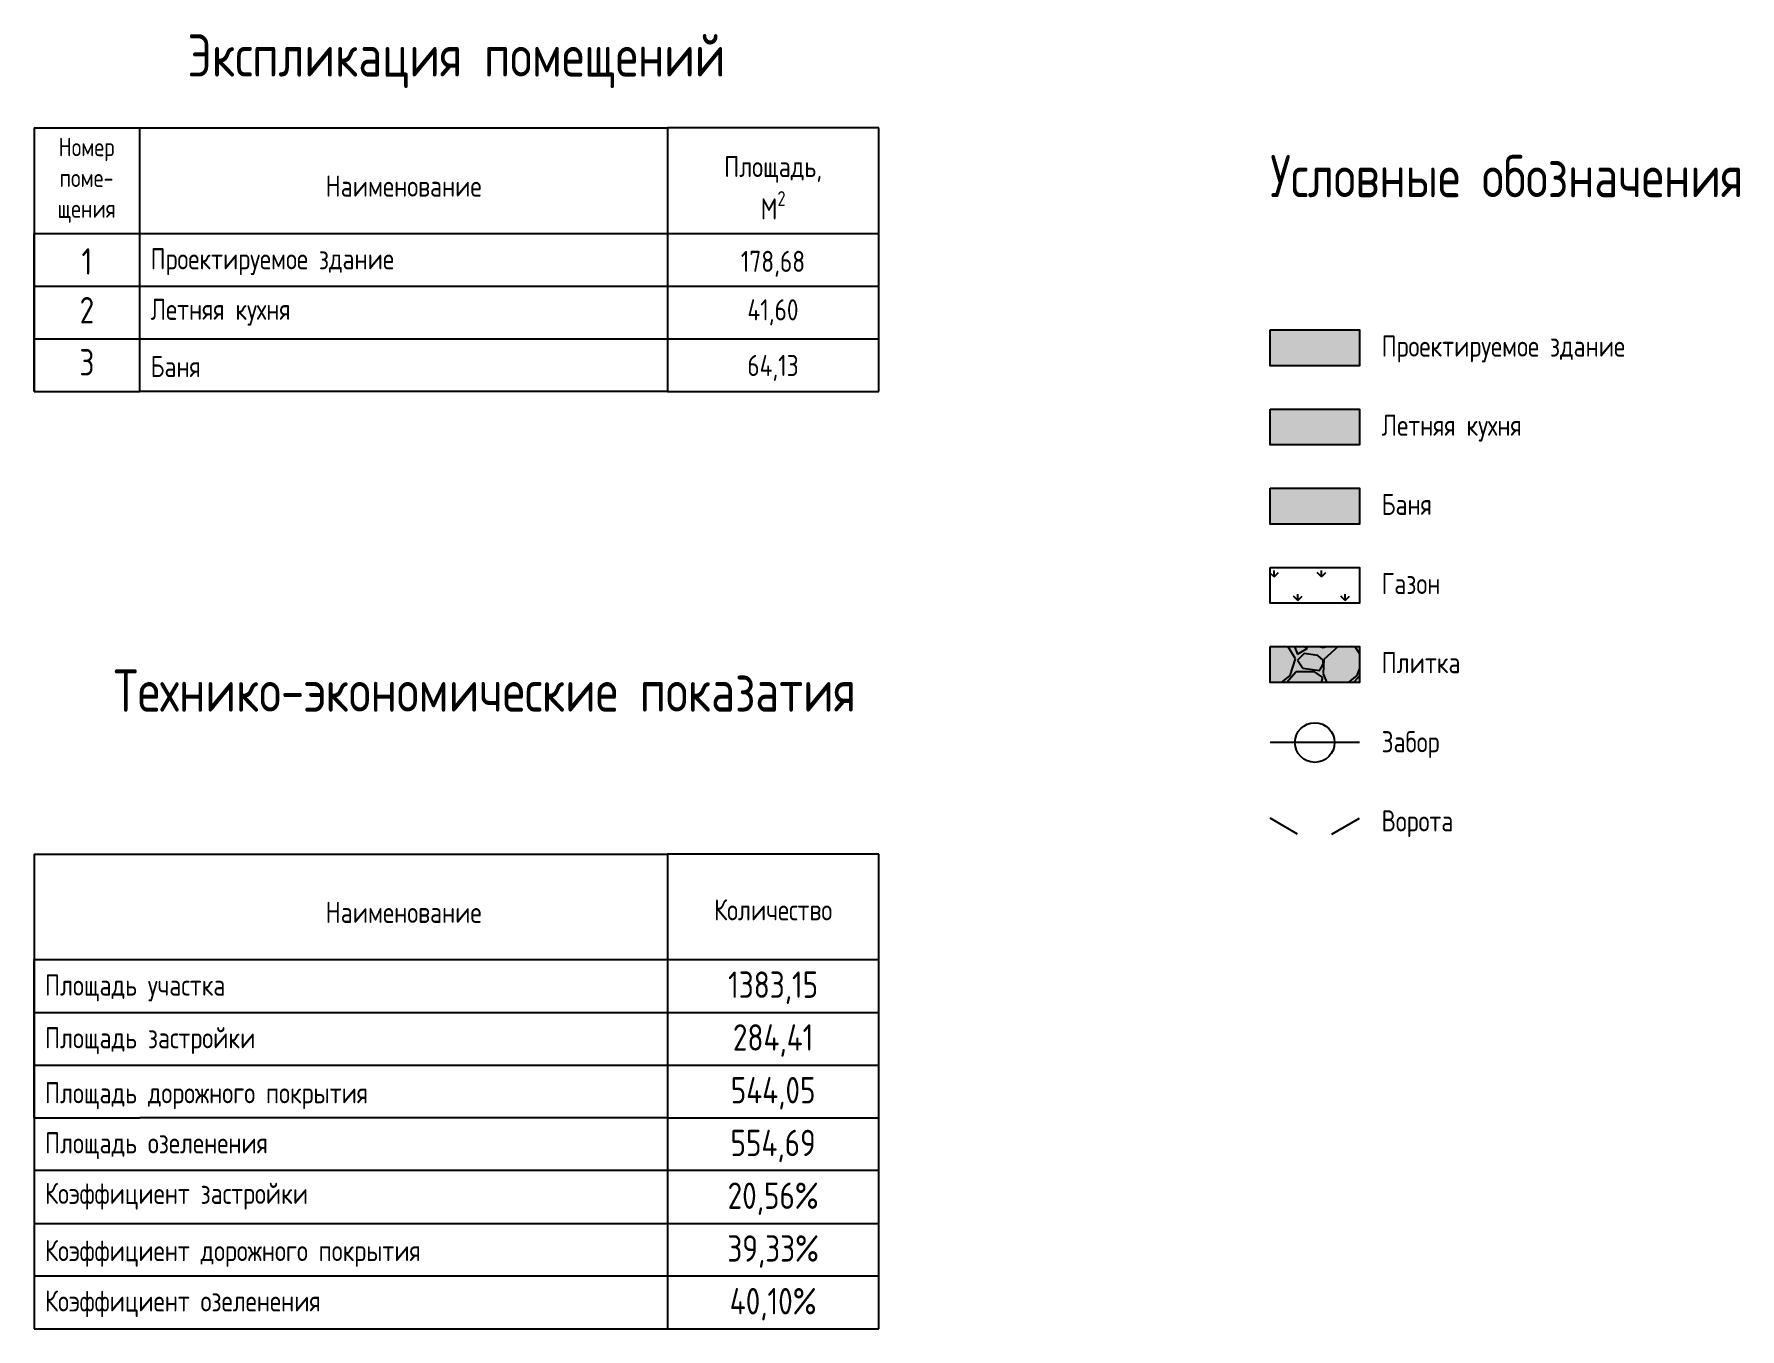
# Model space of a CAD drawing. Header units: millimetres. Extents: x 3384 to 79198, y 3671 to 43401.
# Drawn here: x 46884 to 79198, y 14056 to 38599 of the extents above; entities that cross this region are included whole.
import ezdxf

# ---------------------------------------------------------------- set-up
doc = ezdxf.new("R2010")
doc.units = ezdxf.units.MM
doc.layers.add('Забор', color=182, linetype='Continuous')
doc.layers.add('СПОЗУ', color=7, linetype='Continuous')
doc.styles.add('ГОСТ 2.304', font='CS_Gost2304.shx')

msp = doc.modelspace()

# ---------------------------------------------------------------- hatches: boundary and pattern name
at = {"layer": 'СПОЗУ', "ltscale": 100}
h = msp.add_hatch(color=1, dxfattribs=at)
h.dxf.hatch_style = 1
h.paths.add_polyline_path([(70301.2, 32990.1), (71989.3, 32990.1), (71989.3, 32310.5), (70301.2, 32310.5)])
h = msp.add_hatch(color=132, dxfattribs=at)
h.dxf.hatch_style = 1
h.paths.add_polyline_path([(70301.2, 30810.5), (70301.2, 31490.1), (71989.3, 31490.1), (71989.3, 30810.5)])
h = msp.add_hatch(color=30, dxfattribs=at)
h.dxf.hatch_style = 1
h.paths.add_polyline_path([(71989.3, 29310.5), (70301.2, 29310.5), (70301.2, 29990.1), (71989.3, 29990.1)])
h = msp.add_hatch(dxfattribs=at)
h.set_pattern_fill('GRASS', color=3, scale=25)
h.set_pattern_definition([(90, (-2365.84, -5815.46), (-449.0128, 449.0128), [119.0625, -778.963]), (45, (-2365.84, -5815.46), (-449.013, 449.013), [119.0625, -515.9375]), (135, (-2365.84, -5815.46), (-449.013, -449.013), [119.0625, -515.9375])])
h.paths.add_polyline_path([(70301.2, 27810.5), (70301.2, 28490.1), (71989.3, 28490.1), (71989.3, 27810.5)])
h = msp.add_hatch(color=252, dxfattribs=at)
h.dxf.hatch_style = 1
h.paths.add_polyline_path([(71989.3, 26990.1), (71989.3, 26310.5), (70301.2, 26310.5), (70301.2, 26990.1)])
h = msp.add_hatch(dxfattribs=at)
h.set_pattern_fill('GRAVEL', scale=50)
h.set_pattern_definition([(228.01279, (-1451.44, -4545.465), (-10160, -11430), [170.86, -16915.242]), (184.96974, (-1565.74, -4672.465), (15239.999994, 1270.000072), [293.202, -29027.024]), (132.51045, (-1857.84, -4697.865), (12700.000005, -13969.999995), [206.74, -20467.361]), (267.27369, (-2353.14, -5015.365), (1270.000003, 25400), [267.002, -26433.219]), (292.83365, (-2365.84, -5282.065), (-6350, 15240), [261.817, -25919.904]), (357.27369, (-2264.24, -5523.365), (-25400, 1270.000003), [267.002, -26433.219]), (37.69424, (-1997.543, -5536.065), (-16510, -12700), [353.097, -34956.558]), (72.25533, (-1718.143, -5320.165), (8890.000002, 27940), [333.36, -33002.628]), (121.429566, (-1616.54, -5002.665), (-10160, 16510), [267.906, -26522.773]), (175.23636, (-1756.24, -4774.06), (13970, -1270), [305.857, -14986.968]), (222.39744, (-2061.043, -4748.665), (-15240, -13970), [395.539, -39158.386]), (138.81407, (-1095.84, -5028.06), (-8890, 7620), [135.002, -13365.283]), (171.46923, (-1197.44, -4939.165), (16510, -2539.999997), [256.841, -25427.32]), (225, (-1451.4, -4901.1), (-2e-13, -1270), [179.605, -1616.447]), (203.1986, (-1540.34, -4748.66), (6350, 2540), [96.72, -9575.311]), (291.8014, (-1629.24, -4786.76), (-1270, 3810), [136.783, -6702.376]), (30.96376, (-1578.44, -4913.76), (3810, 2540), [222.16, -7183.149]), (161.56505, (-1387.94, -4799.46), (2540, -1270), [160.644, -3855.45]), (16.38954, (-2365.84, -4786.765), (12700, 3810), [225.044, -22279.413]), (70.34618, (-2149.94, -4723.265), (-5080, -13970), [188.8, -18691.108]), (293.1986, (-1387.94, -4545.46), (-2540, 6350), [193.44, -9478.592]), (343.61046, (-1311.74, -4723.265), (-12700, 3810), [225.044, -22279.413]), (339.44395, (-2365.84, -5574.16), (-6350, 2540), [217.018, -10633.867]), (294.77514, (-2162.64, -5650.365), (-6350.00001, 13970), [181.836, -18001.797]), (66.8014, (-1375.24, -5815.46), (2540, 6350), [193.44, -9478.592]), (17.35402, (-1299.04, -5637.665), (-16510, -5080), [212.891, -21076.188]), (69.44395, (-1997.54, -5815.46), (-2540, -6350), [108.509, -10742.376]), (101.30993, (-1451.44, -5815.46), (-1270, 5080), [64.757, -6410.997]), (165.96376, (-1464.14, -5751.96), (3810, -1270), [261.817, -4974.527]), (186.00901, (-1718.14, -5688.465), (12700, 1270), [242.633, -24020.682]), (303.69007, (-1578.44, -5028.06), (-1270, 2540), [183.162, -4395.888]), (353.15723, (-1476.843, -5180.465), (21590, -2540), [319.778, -31658.005]), (60.9454, (-1159.34, -5218.56), (-5080, -8890), [130.754, -12944.696]), (90, (-1095.8, -5104.3), (-1270, 1270), [76.2, -1193.8]), (120.25644, (-1743.54, -5650.365), (5080, -8890), [176.433, -17466.97]), (48.01279, (-1832.44, -5497.965), (10160, 11430), [341.721, -16744.381]), (0, (-1603.8, -5244), (1270, 1270), [330.2, -939.8]), (325.30485, (-1273.64, -5243.965), (12700.000005, -8889.99999), [200.805, -19879.658]), (254.0546, (-1108.54, -5358.26), (-1270, -5080), [184.915, -9060.825]), (207.645975, (-1159.34, -5536.065), (-24130, -12700), [301.073, -29806.232]), (175.42608, (-1426.043, -5675.765), (-16510, 1270), [318.515, -31532.923])])
h.paths.add_polyline_path([(71989.3, 26990.1), (71989.3, 26310.5), (70301.2, 26310.5), (70301.2, 26990.1)])

# ---------------------------------------------------------------- linework, layer by layer
at = {"layer": 'Забор', "ltscale": 100}
msp.add_line((71989.3, 25169.6), (70301.2, 25169.6), dxfattribs=at)
msp.add_circle((71145.2, 25169.6), 375.8, dxfattribs=at)
at = {"layer": 'СПОЗУ', "ltscale": 100}
for p, q in [((46883.9, 36821.9), (46883.9, 31821.9)), ((46883.9, 36821.9), (48883.9, 36821.9)), ((48883.9, 31821.9), (48883.9, 36821.9)), ((48883.9, 36821.9), (58883.9, 36821.9)), ((58883.9, 36821.9), (58883.9, 31821.9)), ((62883.9, 36821.9), (58883.9, 36821.9)), ((62883.9, 31821.9), (62883.9, 36821.9)), ((46883.9, 33821.9), (46883.9, 34821.9)), ((46883.9, 34821.9), (62883.9, 34821.9)), ((46883.9, 32821.9), (46883.9, 33821.9)), ((46883.9, 33821.9), (62883.9, 33821.9)), ((46883.9, 31821.9), (46883.9, 32821.9)), ((46883.9, 32821.9), (62883.9, 32821.9)), ((46883.9, 31821.9), (48883.9, 31821.9)), ((58883.9, 31821.9), (48883.9, 31821.9)), ((58883.9, 31821.9), (62883.9, 31821.9)), ((70820.8, 23434.5), (70301.2, 23734.5)), ((71469.7, 23434.5), (71989.3, 23734.5)), ((46883.9, 23055.6), (46883.9, 18055.6)), ((46883.9, 23055.6), (48883.9, 23055.6)), ((48883.9, 23055.6), (58883.9, 23055.6)), ((58883.9, 23055.6), (58883.9, 18055.6)), ((62883.9, 23055.6), (58883.9, 23055.6)), ((62883.9, 18055.6), (62883.9, 23055.6)), ((46883.9, 20055.6), (46883.9, 21055.6)), ((46883.9, 21055.6), (62883.9, 21055.6)), ((46883.9, 19055.6), (46883.9, 20055.6)), ((46883.9, 20055.6), (62883.9, 20055.6)), ((46883.9, 18055.6), (46883.9, 19055.6)), ((46883.9, 19055.6), (62883.9, 19055.6)), ((46883.9, 18055.6), (48883.9, 18055.6)), ((46883.9, 18055.6), (46883.9, 14055.6)), ((58883.9, 18055.6), (48883.9, 18055.6)), ((58883.9, 18055.6), (62883.9, 18055.6)), ((58883.9, 18055.6), (58883.9, 17055.6)), ((62883.9, 14055.6), (62883.9, 18055.6)), ((62883.9, 17055.6), (46883.9, 17055.6)), ((58883.9, 17055.6), (58883.9, 16055.6)), ((46883.9, 16055.6), (62883.9, 16055.6)), ((58883.9, 16055.6), (58883.9, 15055.6)), ((62883.9, 15055.6), (46883.9, 15055.6)), ((58883.9, 15055.6), (58883.9, 14055.6)), ((46883.9, 14055.6), (62883.9, 14055.6))]:
    msp.add_line(p, q, dxfattribs=at)
for points in [[(70301.2, 32990.1), (71989.3, 32990.1), (71989.3, 32310.5), (70301.2, 32310.5)], [(70301.2, 31490.1), (71989.3, 31490.1), (71989.3, 30810.5), (70301.2, 30810.5)], [(70301.2, 29990.1), (71989.3, 29990.1), (71989.3, 29310.5), (70301.2, 29310.5)], [(70301.2, 28490.1), (71989.3, 28490.1), (71989.3, 27810.5), (70301.2, 27810.5)], [(70301.2, 26990.1), (71989.3, 26990.1), (71989.3, 26310.5), (70301.2, 26310.5)]]:
    msp.add_lwpolyline(points, close=True, dxfattribs=at)

# ---------------------------------------------------------------- texts
at = {"layer": 'СПОЗУ', "ltscale": 100, "attachment_point": 1, "style": 'ГОСТ 2.304'}
for s, insert, char_height, width in [('\\pxqc;Экспликация помещений', (46883.9, 38593.4), 800, 16000), ('\\pxqc;Номер поме- щения', (46883.9, 36633.7), 350, 1986.199), ('\\A1;\\pxqc;Площадь,^JМ{\\H0.70x;\\S2^ ;}', (58883.9, 36288.3), 400, 4000), ('\\pxql;Условные обозначения', (70301.2, 36306.3), 800, 8660.958), ('\\pxqc;Наименование', (48883.9, 35917.8), 400, 10000), ('\\pxqc;1', (46883.9, 34539.4), 500, 2000), ('\\pxql; Проектируемое здание', (48883.9, 34539.4), 400, 10000), ('\\pxqc;178,68', (58883.9, 34491.1), 400, 3994.123), ('\\pxqc;2', (46883.9, 33615.4), 500, 2000), ('\\pxql; Летняя кухня', (48883.9, 33582.1), 400, 10000), ('\\pxqc;41,60', (58883.9, 33571.6), 400, 3994.123), ('Проектируемое здание', (72410.9, 32885), 400, 6844.286), ('\\pxqc;3', (46883.9, 32628.4), 500, 2000), ('\\pxql; Баня', (48883.9, 32497.8), 400, 10000), ('\\pxqc;64,13', (58883.9, 32517.4), 400, 3994.123), ('Летняя кухня', (72410.9, 31385), 400, 6844.286), ('Баня', (72410.9, 29885), 400, 6844.286), ('Газон', (72410.9, 28385), 400, 6844.286), ('Плитка', (72410.9, 26885), 400, 6844.286), ('\\pxqc;Технико-экономические показатия', (46716.7, 26555.1), 800, 17412.851), ('Забор', (72410.9, 25385), 400, 6844.286), ('Ворота', (72410.9, 23885), 400, 6844.286), ('\\pxqc;Наименование', (48883.9, 22151.5), 400, 10000), ('\\pxqc;Количество', (58883.9, 22198.9), 400, 4000), (' Площадь участка', (46883.9, 20773.1), 400, 12000), ('\\pxqc;1383,15', (58883.9, 20830.6), 500, 4000), ('\\pxql; Площадь застройки', (46883.9, 19774), 400, 12000), ('\\pxqc;284,41', (58883.9, 19830.6), 500, 4000), ('\\pxqc;544,05', (58883.9, 18830.6), 500, 4000), ('\\pxql; Площадь дорожного покрытия', (46883.9, 18731.5), 400, 12000), (' Площадь озеленения', (46883.9, 17782.2), 400, 12000), ('\\pxqc;554,69', (58883.9, 17830.6), 500, 4000), ('\\pxql; Коэффициент застройки', (46883.9, 16824.8), 400, 12000), ('\\pxqc;20,56%', (58883.9, 16830.6), 500, 4000), ('\\pxql; Коэффициент дорожного покрытия', (46883.9, 15740.6), 400, 12000), ('\\pxqc;39,33%', (58883.9, 15830.6), 500, 4000), ('\\pxql; Коэффициент озеленения', (46883.9, 14785.5), 400, 12000), ('\\pxqc;40,10%', (58883.9, 14830.6), 500, 4000)]:
    msp.add_mtext(s, dxfattribs=dict(at, insert=insert, char_height=char_height, width=width))

doc.saveas('drawing.dxf')
